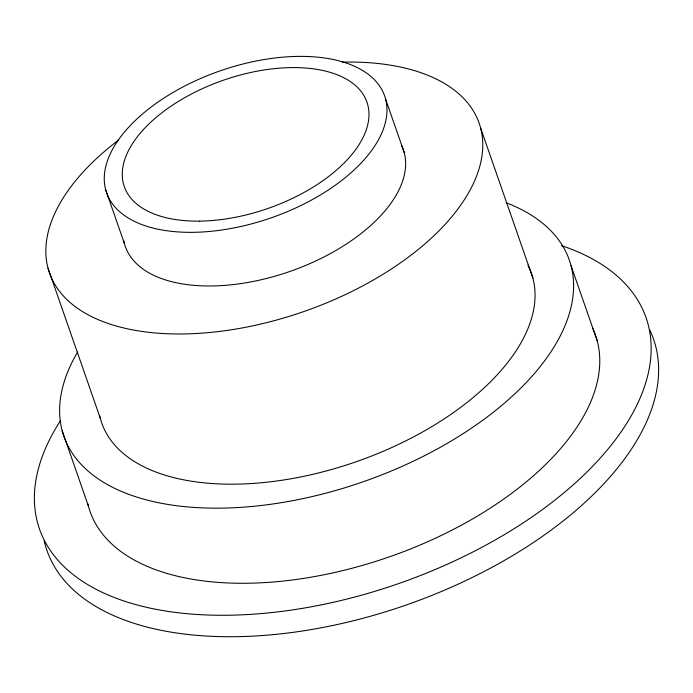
<?xml version="1.0" encoding="UTF-8"?>
<svg xmlns="http://www.w3.org/2000/svg" width="693" height="693" viewBox="0 0 693 693"><rect width="100%" height="100%" fill="white"/><g stroke="black" fill="none" stroke-linecap="round" stroke-linejoin="round"><path stroke-width="1.04" d="M571.049 265.688L597.201 340.791M480.57 127.858L532.882 278.066M385.559 98.969A147.202 77.789 -19.2 0 1 192.905 232.328A147.202 77.789 -19.2 0 1 158.394 101.784A147.202 77.789 -19.2 0 1 385.559 98.969L404.244 152.616M105.682 189.752L124.359 243.399M48.034 268.156L100.338 418.364M62.171 430.743L88.332 505.847M649.826 330.102A321.171 169.724 -19.2 0 1 405.847 605.128A321.171 169.724 -19.2 0 1 44.161 540.774M561.599 245.651A321.171 169.724 -19.2 0 1 585.594 473.328A321.171 169.724 -19.2 0 1 184.312 613.426A321.171 169.724 -19.2 0 1 60.534 420.59M592.428 327.754A267.645 141.433 -19.2 0 1 389.518 556.8A267.645 141.433 -19.2 0 1 87.812 503.768M506.159 202.737A267.645 141.433 -19.2 0 1 516.683 392.091A267.645 141.433 -19.2 0 1 187.214 506.886A267.645 141.433 -19.2 0 1 77.633 352.053M527.945 265.22A227.495 120.218 -19.2 0 1 357.094 461.417A227.495 120.218 -19.2 0 1 99.645 415.488M342.264 62.127A227.495 120.218 -19.2 0 1 453.508 214.657A227.495 120.218 -19.2 0 1 126.62 328.638A227.495 120.218 -19.2 0 1 118.546 140.133M401.611 145.452A147.202 77.789 -19.2 0 1 288.505 271.942A147.202 77.789 -19.2 0 1 123.726 240.592M199.61 221.128A128.474 67.888 -19.2 0 0 367.749 104.747A128.474 67.888 -19.2 0 0 169.499 107.207A128.474 67.888 -19.2 0 0 199.61 221.128"/></g></svg>
